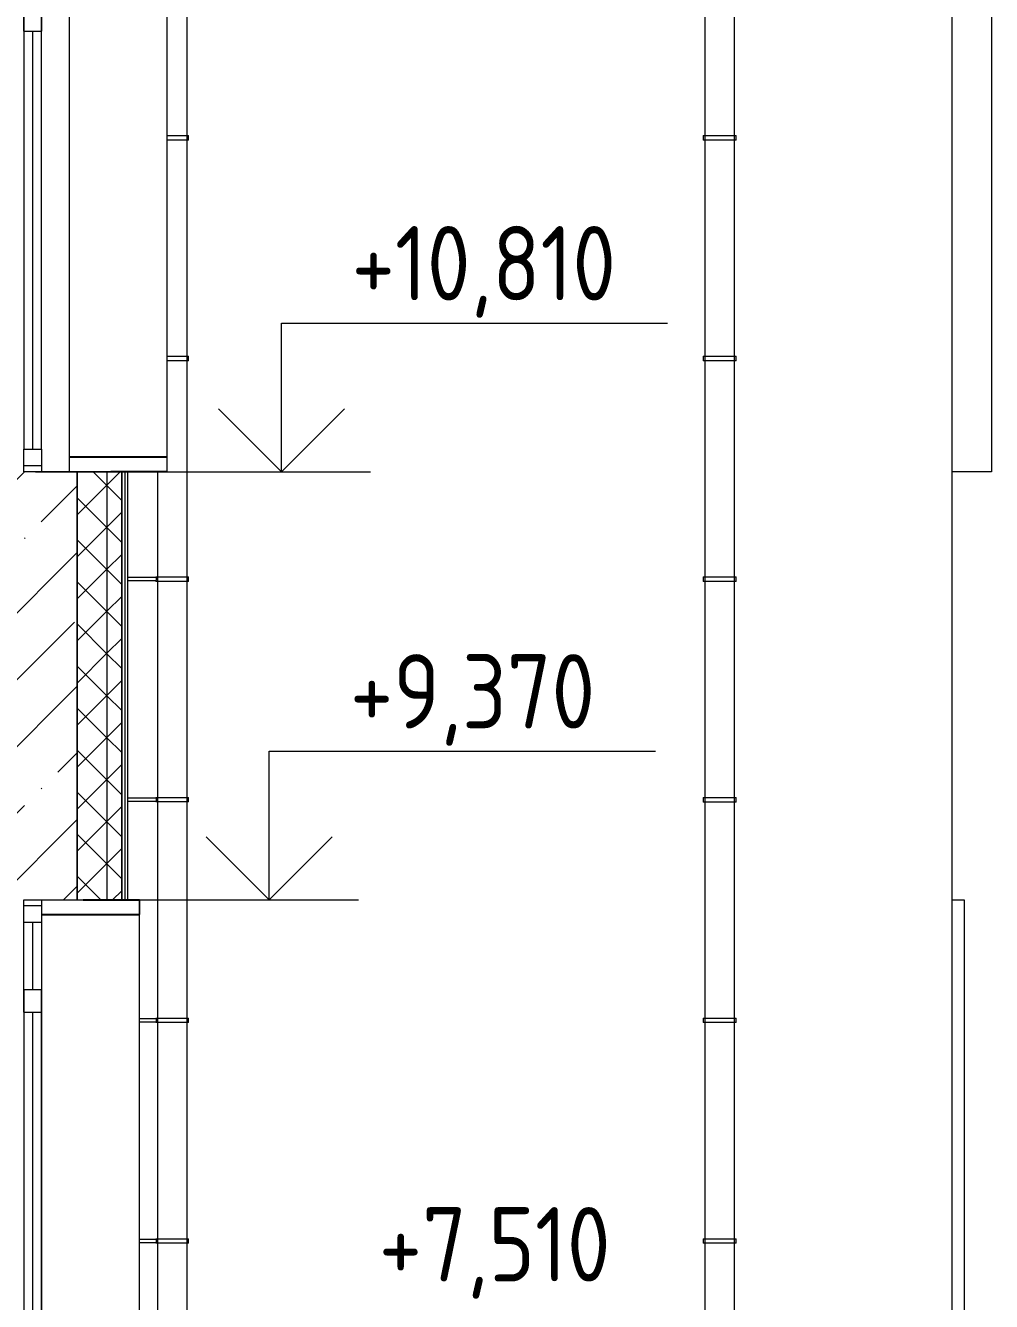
# Model space of a CAD drawing. Header units: millimetres. Extents: x -515342 to 330399, y -224905 to 507333.
# Drawn here: x 258711 to 261962, y 96051 to 100343 of the extents above; entities that cross this region are included whole.
import ezdxf

# ---------------------------------------------------------------- set-up
doc = ezdxf.new("R2010")
doc.units = ezdxf.units.MM
doc.layers.get('0').update_dxf_attribs({"lineweight": 0})
for name, color, linetype, lineweight in [('_ Окна', 7, 'Continuous', 0), ('Аннотация', 7, 'Continuous', 0), ('Витраж', 7, 'Continuous', 0), ('Обобщенные модели', 7, 'Continuous', 0), ('Окна', 7, 'Continuous', 0), ('Отметки', 7, 'Continuous', 0), ('Стены внутренние', 7, 'Continuous', 0), ('Стены наружные', 7, 'Continuous', 0), ('Стены несущие', 7, 'Continuous', 0), ('Стены отделка', 7, 'Continuous', 0), ('Стены штриховка', 7, 'Continuous', 0)]:
    doc.layers.add(name, color=color, linetype=linetype, lineweight=lineweight)
doc.styles.add('GOST Common_1', font='', dxfattribs={"width": 0.9, "height": 250})
doc.styles.get('GOST Common_1').set_extended_font_data('GOST Common')
pattern_1 = [(45, (-6322.59, 7579.1), (-70.7107, 70.7107), []), (135, (-6322.59, 7579.1), (-70.7107, -70.7107), [])]

# ---------------------------------------------------------------- blocks, each defined once
blk = doc.blocks.new('Окно_ПВХ_3Створки_1Фрамуга-верх - АР_Окно_ОП_1820_h_х2370_3ст2фр-в E30-10240666-О_АР_П_Разрез 2-2')
at = {"layer": '_ Окна'}
for p, q in [((-2655, 5944), (-2655, 6020)), ((-2655, 6020), (-2595, 6020)), ((-2595, 6020), (-2595, 5944)), ((-2595, 6000), (-2655, 6000)), ((-2595, 5944), (-2655, 5944)), ((-2625, 5944), (-2625, 5718)), ((-2655, 5718), (-2655, 5642)), ((-2595, 5718), (-2655, 5718)), ((-2595, 5642), (-2595, 5718)), ((-2655, 5642), (-2595, 5642)), ((-2625, 5642), (-2625, 4236)), ((-2655, 4160), (-2655, 4236)), ((-2655, 4236), (-2595, 4236)), ((-2595, 4236), (-2595, 4160)), ((-2595, 4180), (-2655, 4180)), ((-2595, 4160), (-2655, 4160))]:
    blk.add_line(p, q, dxfattribs=at)
at = {"layer": 'Окна', "color": 253, "true_color": 0xaaaaaa}
for p, q in [((-2655, 5944), (-2655, 6020)), ((-2655, 6020), (-2595, 6020)), ((-2595, 6020), (-2595, 5944)), ((-2655, 5718), (-2655, 5944)), ((-2595, 5944), (-2595, 5718)), ((-2655, 5642), (-2655, 5718)), ((-2595, 5718), (-2595, 5642)), ((-2655, 5642), (-2655, 4236)), ((-2595, 4236), (-2595, 5642)), ((-2655, 4160), (-2655, 4236)), ((-2595, 4236), (-2595, 4160)), ((-2595, 4160), (-2655, 4160))]:
    blk.add_line(p, q, dxfattribs=at)
blk = doc.blocks.new('Прямоугольный импост - АР_Откос_Металлический_50х330 Белый Правый-9899489-О_АР_П_Разрез 2-2')
at = {"layer": 'Витраж'}
for p, q in [((470, 9370), (510, 9370)), ((510, 9370), (510, 7510)), ((510, 7510), (470, 7510))]:
    blk.add_line(p, q, dxfattribs=at)
blk = doc.blocks.new('Прямоугольный импост - АР_Откос_Металлический_50х330 Белый Правый-9899490-О_АР_П_Разрез 2-2')
at = {"layer": 'Витраж', "lineweight": 18}
for p, q in [((-2264.9, 9370), (-2454.9, 9370)), ((-2454.9, 9370), (-2454.9, 9369)), ((-2454.9, 9369), (-2265.9, 9369)), ((-2265.9, 9369), (-2265.9, 9321)), ((-2264.9, 9320), (-2264.9, 9370)), ((-2265.9, 9321), (-2594.9, 9321)), ((-2594.9, 9321), (-2594.9, 9320)), ((-2594.9, 9320), (-2264.9, 9320))]:
    blk.add_line(p, q, dxfattribs=at)
blk = doc.blocks.new('Прямоугольный импост - АР_Откос_Металлический_50х330 Белый Левый-9898757-О_АР_П_Разрез 2-2')
at = {"layer": 'Витраж'}
for p, q in [((-2594.9, 9370), (-2594.9, 9321)), ((-2594.9, 9320), (-2594.9, 7560)), ((-2264.9, 7560), (-2264.9, 9320)), ((-2594.9, 7559), (-2594.9, 7510))]:
    blk.add_line(p, q, dxfattribs=at)
blk = doc.blocks.new('Прямоугольный импост - АР_Откос_Металлический_50х330 Белый Правый-V169-О_АР_П_Разрез 2-2')
at = {"layer": 'Витраж'}
for p, q in [((470, 12670), (602.5, 12670)), ((602.5, 12670), (602.5, 10810)), ((602.5, 10810), (470, 10810))]:
    blk.add_line(p, q, dxfattribs=at)
blk = doc.blocks.new('Прямоугольный импост - АР_Откос_Металлический_50х330 Коричневый Левый-9899771-О_АР_П_Разрез 2-2')
at = {"layer": 'Витраж', "lineweight": 18}
for p, q in [((-2264.9, 4210), (-2594.9, 4210)), ((-2594.9, 4210), (-2594.9, 4209)), ((-2594.9, 4209), (-2265.9, 4209)), ((-2265.9, 4209), (-2265.9, 4161)), ((-2264.9, 4160), (-2264.9, 4210)), ((-2265.9, 4161), (-2454.9, 4161)), ((-2454.9, 4161), (-2454.9, 4160)), ((-2454.9, 4160), (-2264.9, 4160))]:
    blk.add_line(p, q, dxfattribs=at)
blk = doc.blocks.new('Прямоугольный импост - АР_Откос_Металлический_50х330 Коричневый Левый-9899768-О_АР_П_Разрез 2-2')
at = {"layer": 'Витраж'}
for p, q in [((-2594.9, 6020), (-2594.9, 5971)), ((-2594.9, 5970), (-2594.9, 4210)), ((-2264.9, 4210), (-2264.9, 5970)), ((-2594.9, 4209), (-2594.9, 4160))]:
    blk.add_line(p, q, dxfattribs=at)
blk = doc.blocks.new('ASVP_ОМ_Водосточная труба_На стене - Труба 100-9884750-О_АР_П_Разрез 2-2')
at = {"layer": 'Обобщенные модели'}
for p, q in [((-2204.9, 12745.7), (-2204.9, 12670)), ((-2104.9, 4430), (-2104.9, 12745.7)), ((-2204.9, 10810), (-2204.9, 4430))]:
    blk.add_line(p, q, dxfattribs=at)
blk = doc.blocks.new('Влж_Водосточная труба_Хомут - Хомут-9753428-О_АР_П_Разрез 2-2')
at = {"layer": 'Обобщенные модели'}
for p, q in [((-2172.6, 11941), (-2154.9, 11941)), ((-2154.9, 11941), (-2099.9, 11941)), ((-2099.9, 11926), (-2099.9, 11941)), ((-2154.9, 11926), (-2172.6, 11926)), ((-2099.9, 11926), (-2154.9, 11926))]:
    blk.add_line(p, q, dxfattribs=at)
blk = doc.blocks.new('Влж_Водосточная труба_Хомут - Хомут-V218-О_АР_П_Разрез 2-2')
at = {"layer": 'Обобщенные модели'}
for p, q in [((-2209.9, 10454.1), (-2304.9, 10454.1)), ((-2304.9, 10444.1), (-2209.9, 10444.1)), ((-2209.9, 10456.6), (-2209.9, 10454.1)), ((-2209.9, 10456.6), (-2154.9, 10456.6)), ((-2209.9, 10444.1), (-2209.9, 10441.6)), ((-2154.9, 10441.6), (-2209.9, 10441.6)), ((-2154.9, 10456.6), (-2099.9, 10456.6)), ((-2099.9, 10441.6), (-2154.9, 10441.6)), ((-2099.9, 10441.6), (-2099.9, 10456.6))]:
    blk.add_line(p, q, dxfattribs=at)
blk.add_open_spline([(-2209.9, 10454), (-2209.9, 10454), (-2209.9, 10454.1), (-2209.9, 10454.1)], degree=3, dxfattribs=at)
for points, knots in [([(-2209.9, 10454.1), (-2209.9, 10454.1), (-2209.9, 10454.1), (-2209.9, 10454), (-2209.9, 10453.9), (-2209.9, 10453.5), (-2209.8, 10452.9), (-2209.8, 10452.1), (-2209.7, 10450.9), (-2209.7, 10449.8), (-2209.7, 10449.1)], [0.5000435, 0.5000435, 0.5000435, 0.5000435, 0.5138889, 0.5486111, 0.5833333, 0.6527778, 0.7222222, 0.7916667, 0.8611111, 1, 1, 1, 1]), ([(-2209.7, 10449.1), (-2209.7, 10448.8), (-2209.7, 10448.2), (-2209.7, 10447.3), (-2209.8, 10446.5), (-2209.8, 10445.8), (-2209.8, 10445.2), (-2209.9, 10444.7), (-2209.9, 10444.3), (-2209.9, 10444.1), (-2209.9, 10444.1), (-2209.9, 10444.1)], [0, 0, 0, 0, 0.0555556, 0.1111111, 0.1666667, 0.2222222, 0.2777778, 0.3333333, 0.3888889, 0.4444444, 0.4999565, 0.4999565, 0.4999565, 0.4999565]), ([(-2209.9, 10444.1), (-2209.9, 10444.1), (-2209.9, 10444.1), (-2209.9, 10444.1), (-2209.9, 10444.1)], [0.49995738, 0.49995738, 0.49995738, 0.49995738, 0.51388889, 0.54861111, 0.54861111, 0.54861111, 0.54861111])]:
    blk.add_open_spline(points, degree=3, knots=knots, dxfattribs=at)
blk = doc.blocks.new('Влж_Водосточная труба_Хомут - Хомут-V219-О_АР_П_Разрез 2-2')
at = {"layer": 'Обобщенные модели'}
for p, q in [((-2209.9, 8972.1), (-2209.9, 8969.6)), ((-2209.9, 8972.1), (-2154.9, 8972.1)), ((-2154.9, 8972.1), (-2099.9, 8972.1)), ((-2099.9, 8957.1), (-2099.9, 8972.1)), ((-2209.9, 8969.6), (-2264.9, 8969.6)), ((-2264.9, 8959.6), (-2209.9, 8959.6)), ((-2209.9, 8959.6), (-2209.9, 8957.1)), ((-2154.9, 8957.1), (-2209.9, 8957.1)), ((-2099.9, 8957.1), (-2154.9, 8957.1))]:
    blk.add_line(p, q, dxfattribs=at)
blk.add_open_spline([(-2209.9, 8969.5), (-2209.9, 8969.6), (-2209.9, 8969.6), (-2209.9, 8969.6)], degree=3, dxfattribs=at)
for points, knots in [([(-2209.9, 8969.6), (-2209.9, 8969.6), (-2209.9, 8969.6), (-2209.9, 8969.6), (-2209.9, 8969.4), (-2209.9, 8969.1), (-2209.8, 8968.5), (-2209.8, 8967.7), (-2209.7, 8966.4), (-2209.7, 8965.4), (-2209.7, 8964.6)], [0.5000435, 0.5000435, 0.5000435, 0.5000435, 0.5138889, 0.5486111, 0.5833333, 0.6527778, 0.7222222, 0.7916667, 0.8611111, 1, 1, 1, 1]), ([(-2209.7, 8964.6), (-2209.7, 8964.3), (-2209.7, 8963.7), (-2209.7, 8962.9), (-2209.8, 8962.1), (-2209.8, 8961.4), (-2209.8, 8960.8), (-2209.9, 8960.3), (-2209.9, 8959.9), (-2209.9, 8959.7), (-2209.9, 8959.6), (-2209.9, 8959.6)], [0, 0, 0, 0, 0.0555556, 0.1111111, 0.1666667, 0.2222222, 0.2777778, 0.3333333, 0.3888889, 0.4444444, 0.4999565, 0.4999565, 0.4999565, 0.4999565]), ([(-2209.9, 8959.6), (-2209.9, 8959.6), (-2209.9, 8959.6), (-2209.9, 8959.6), (-2209.9, 8959.7)], [0.49995738, 0.49995738, 0.49995738, 0.49995738, 0.51388889, 0.54861111, 0.54861111, 0.54861111, 0.54861111])]:
    blk.add_open_spline(points, degree=3, knots=knots, dxfattribs=at)
blk = doc.blocks.new('ASVP_ОМ_Водосточная труба_На стене - Труба 100-V230-О_АР_П_Разрез 2-2')
at = {"layer": 'Обобщенные модели'}
for p, q in [((-362.5, 12745.7), (-362.5, 4430)), ((-262.5, 4430), (-262.5, 12745.7))]:
    blk.add_line(p, q, dxfattribs=at)
blk = doc.blocks.new('Влж_Водосточная труба_Хомут - Хомут-V231-О_АР_П_Разрез 2-2')
at = {"layer": 'Обобщенные модели'}
for p, q in [((-367.5, 9714.3), (-367.5, 9699.3)), ((-367.5, 9714.3), (-257.5, 9714.3)), ((-257.5, 9699.3), (-257.5, 9714.3)), ((-257.5, 9699.3), (-367.5, 9699.3))]:
    blk.add_line(p, q, dxfattribs=at)
blk = doc.blocks.new('СД_Люблино_Фасады_rvt-2-О_АР_П_Разрез 2-2')
at = {"layer": 'Стены внутренние'}
h = blk.add_hatch(dxfattribs=at)
h.set_pattern_fill('FP_37', color=256, style=0, pattern_type=2)
h.set_pattern_definition([(45, (-6322.6, 7579.1), (-224.506, 224.506), []), (45, (-6098.08, 7579.1), (-224.506, 224.506), [396.875, -79.375, 3.353, -76.022])])
h.paths.add_polyline_path([(-2883.4, 3300), (-2475, 3300), (-2475, 4160), (-2975, 4160), (-2975, 3300)])
h.paths.add_polyline_path([(-2975, 6020), (-2475, 6020), (-2475, 7510), (-2975, 7510), (-2975, 6066.3)])
h.paths.add_polyline_path([(-2883.4, 9370), (-2475, 9370), (-2475, 10810), (-2975, 10810), (-2975, 9370)])
h.paths.add_polyline_path([(-2975, 12670), (-2475, 12670), (-2475, 13250), (-2975, 13250), (-2975, 12698.1)])
at = {"layer": 'Стены наружные'}
h = blk.add_hatch(dxfattribs=at)
h.set_pattern_fill('FP_39', color=256, style=0, pattern_type=2)
h.set_pattern_definition(pattern_1)
h.paths.add_polyline_path([(-2375, 4100), (-2375, 4160), (-2475, 4160), (-2475, 4100), (-2454.9, 4100)])
h.paths.add_polyline_path([(-2475, 6020), (-2375, 6020), (-2375, 7510), (-2475, 7510), (-2475, 6066.3)])
h.paths.add_polyline_path([(-2475, 9370), (-2375, 9370), (-2375, 10810), (-2475, 10810), (-2475, 9382.2)])
h.paths.add_polyline_path([(-2375, 12670), (-2375, 13470), (-2475, 13470), (-2475, 12670), (-2454.9, 12670)])
h = blk.add_hatch(dxfattribs=at)
h.set_pattern_fill('FP_39', color=256, style=0, pattern_type=2)
h.set_pattern_definition(pattern_1)
h.paths.add_polyline_path([(-2347.8, 4100), (-2325, 4100), (-2325, 4160), (-2375, 4160), (-2375, 4100)])
h.paths.add_polyline_path([(-2375, 6020), (-2325, 6020), (-2325, 7510), (-2375, 7510), (-2375, 6066.3)])
h.paths.add_polyline_path([(-2375, 9370), (-2325, 9370), (-2325, 10810), (-2375, 10810), (-2375, 9382.2)])
h.paths.add_polyline_path([(-2347.8, 12670), (-2325, 12670), (-2325, 13470), (-2375, 13470), (-2375, 12670)])
at = {"layer": 'Стены внутренние'}
blk.add_line((470, 4430), (470, 13287.5), dxfattribs=at)
at = {"layer": 'Стены несущие'}
for p, q in [((-2475, 10810), (-2595, 10810)), ((-2475, 9370), (-2475, 10810)), ((-2475, 10810), (-2475, 9370)), ((-2595, 9370), (-2475, 9370))]:
    blk.add_line(p, q, dxfattribs=at)
at = {"layer": 'Стены отделка', "lineweight": 9}
for p, q in [((-2375, 10810), (-2475, 10810)), ((-2325, 10810), (-2375, 10810)), ((-2325, 9370), (-2325, 10810)), ((-2324.9, 10810), (-2324.9, 9370)), ((-2314.9, 10810), (-2324.9, 10810)), ((-2304.9, 10810), (-2314.9, 10810)), ((-2304.9, 9370), (-2304.9, 10810)), ((-2475, 9370), (-2375, 9370)), ((-2375, 9370), (-2325, 9370)), ((-2324.9, 9370), (-2314.9, 9370)), ((-2314.9, 9370), (-2304.9, 9370))]:
    blk.add_line(p, q, dxfattribs=at)
at = {"layer": 'Стены штриховка'}
for p, q in [((-2375, 10810), (-2375, 9370)), ((-2314.9, 10810), (-2314.9, 9370))]:
    blk.add_line(p, q, dxfattribs=at)
at = {"layer": 'Витраж', "lineweight": 9}
for name, p in [('Прямоугольный импост - АР_Откос_Металлический_50х330 Коричневый Левый-9899768-О_АР_П_Разрез 2-2', (92.5, 6650)), ('Прямоугольный импост - АР_Откос_Металлический_50х330 Белый Правый-V169-О_АР_П_Разрез 2-2', (0, 0)), ('Прямоугольный импост - АР_Откос_Металлический_50х330 Коричневый Левый-9899771-О_АР_П_Разрез 2-2', (92.5, 6650)), ('Прямоугольный импост - АР_Откос_Металлический_50х330 Белый Правый-9899490-О_АР_П_Разрез 2-2', (0, 0)), ('Прямоугольный импост - АР_Откос_Металлический_50х330 Белый Левый-9898757-О_АР_П_Разрез 2-2', (0, 0)), ('Прямоугольный импост - АР_Откос_Металлический_50х330 Белый Правый-9899489-О_АР_П_Разрез 2-2', (0, 0))]:
    blk.add_blockref(name, p, dxfattribs=at)
at = {"layer": 'Обобщенные модели', "lineweight": 9}
for name, p in [('ASVP_ОМ_Водосточная труба_На стене - Труба 100-9884750-О_АР_П_Разрез 2-2', (0, 0)), ('ASVP_ОМ_Водосточная труба_На стене - Труба 100-V230-О_АР_П_Разрез 2-2', (0, 0)), ('Влж_Водосточная труба_Хомут - Хомут-9753428-О_АР_П_Разрез 2-2', (0, 0)), ('Влж_Водосточная труба_Хомут - Хомут-V231-О_АР_П_Разрез 2-2', (0, 2226.7)), ('Влж_Водосточная труба_Хомут - Хомут-9753428-О_АР_П_Разрез 2-2', (0, -742.2)), ('Влж_Водосточная труба_Хомут - Хомут-V231-О_АР_П_Разрез 2-2', (0, 1484.4)), ('Влж_Водосточная труба_Хомут - Хомут-V218-О_АР_П_Разрез 2-2', (0, 0)), ('Влж_Водосточная труба_Хомут - Хомут-V231-О_АР_П_Разрез 2-2', (0, 742.2)), ('Влж_Водосточная труба_Хомут - Хомут-V218-О_АР_П_Разрез 2-2', (0, -742.2)), ('Влж_Водосточная труба_Хомут - Хомут-V231-О_АР_П_Разрез 2-2', (0, 0)), ('Влж_Водосточная труба_Хомут - Хомут-V219-О_АР_П_Разрез 2-2', (0, 0)), ('Влж_Водосточная труба_Хомут - Хомут-V231-О_АР_П_Разрез 2-2', (0, -742.2)), ('Влж_Водосточная труба_Хомут - Хомут-V219-О_АР_П_Разрез 2-2', (0, -742.2)), ('Влж_Водосточная труба_Хомут - Хомут-V231-О_АР_П_Разрез 2-2', (0, -1484.4))]:
    blk.add_blockref(name, p, dxfattribs=at)
at = {"layer": 'Окна', "lineweight": 9}
for p in [(0, 6650), (0, 3350)]:
    blk.add_blockref('Окно_ПВХ_3Створки_1Фрамуга-верх - АР_Окно_ОП_1820_h_х2370_3ст2фр-в E30-10240666-О_АР_П_Разрез 2-2', p, dxfattribs=at)
blk = doc.blocks.new('Высотные отметки - Стрелка вверх-5091-О_АР_П_Разрез 2-2')
at = {"layer": 'Аннотация'}
for p, q in [((-16859.5, 13170), (-18159.5, 13170)), ((-16859.5, 12670), (-16859.5, 13170)), ((-16859.5, 12670), (-17071.7, 12882.1)), ((-16859.5, 12670), (-16647.4, 12882.1)), ((-16559.5, 12670), (-17159.5, 12670))]:
    blk.add_line(p, q, dxfattribs=at)

msp = doc.modelspace()

# ---------------------------------------------------------------- linework, layer by layer
at = {"layer": 'Отметки'}
for p, q in [((258744.0023, 98841.3929), (258855.3013, 98841.3929)), ((258855.3013, 98841.3929), (259571.9849, 98841.3929)), ((258716.5415, 97401.3929), (258868.8453, 97401.3929)), ((258868.8453, 97401.3929), (259531.2239, 97401.3929))]:
    msp.add_line(p, q, dxfattribs=at)

# ---------------------------------------------------------------- block references
msp.add_blockref('СД_Люблино_Фасады_rvt-2-О_АР_П_Разрез 2-2', (261359.7107, 88031.3929))
at = {"layer": 'Отметки', "extrusion": (0, 0, -1)}
for p in [(-242712.444, 86171.3929), (-242671.683, 84731.3929)]:
    msp.add_blockref('Высотные отметки - Стрелка вверх-5091-О_АР_П_Разрез 2-2', p, dxfattribs=at)

# ---------------------------------------------------------------- texts
at = {"layer": 'Отметки', "char_height": 250, "attachment_point": 1, "line_spacing_factor": 1.022761, "style": 'GOST Common_1'}
for s, insert, width in [('+10,810', (259808.1096, 99668.1), 1113.300668), ('+9,370', (259802.5478, 98228.1), 1028.822569), ('+7,510', (259899.7411, 96368.1), 977.532294)]:
    msp.add_mtext(s, dxfattribs=dict(at, insert=insert, width=width))

doc.saveas('drawing.dxf')
